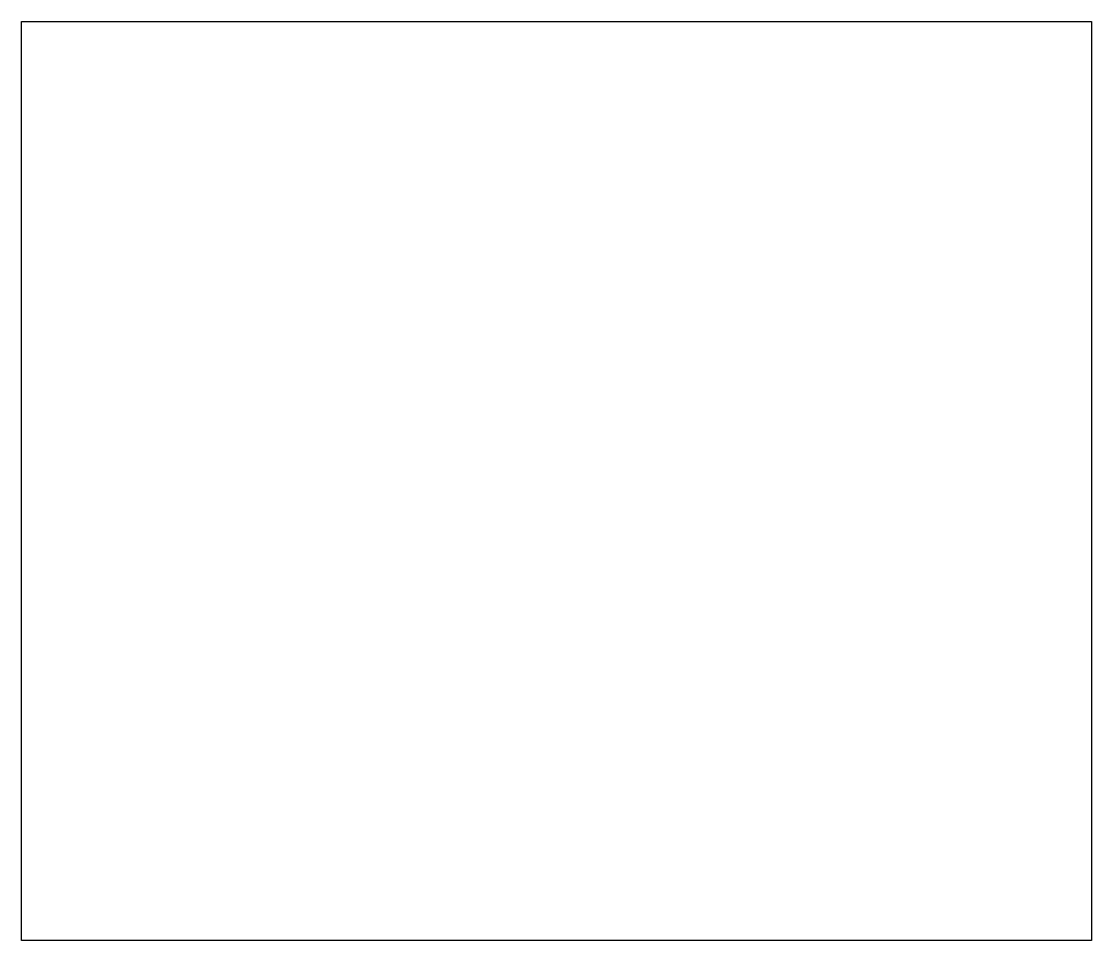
# Model space of a CAD drawing. Header units: metres. Extents: x 447950 to 452070, y 7466970 to 7470510.
import ezdxf

# ---------------------------------------------------------------- set-up
doc = ezdxf.new("R2010")
doc.units = ezdxf.units.M
doc.layers.add('IMAGEM-SATELITE', color=7, linetype='Continuous')
picture_1 = doc.add_image_def('image1.jpg', size_in_pixel=(4120, 3540))

msp = doc.modelspace()

# ---------------------------------------------------------------- pictures from other files: only their frames are drawn
at = {"layer": 'IMAGEM-SATELITE'}
image = msp.add_image(picture_1, insert=(447950, 7466970), size_in_units=(4120, 3540), dxfattribs=at)
image.dxf.flags = 7

doc.saveas('drawing.dxf')
